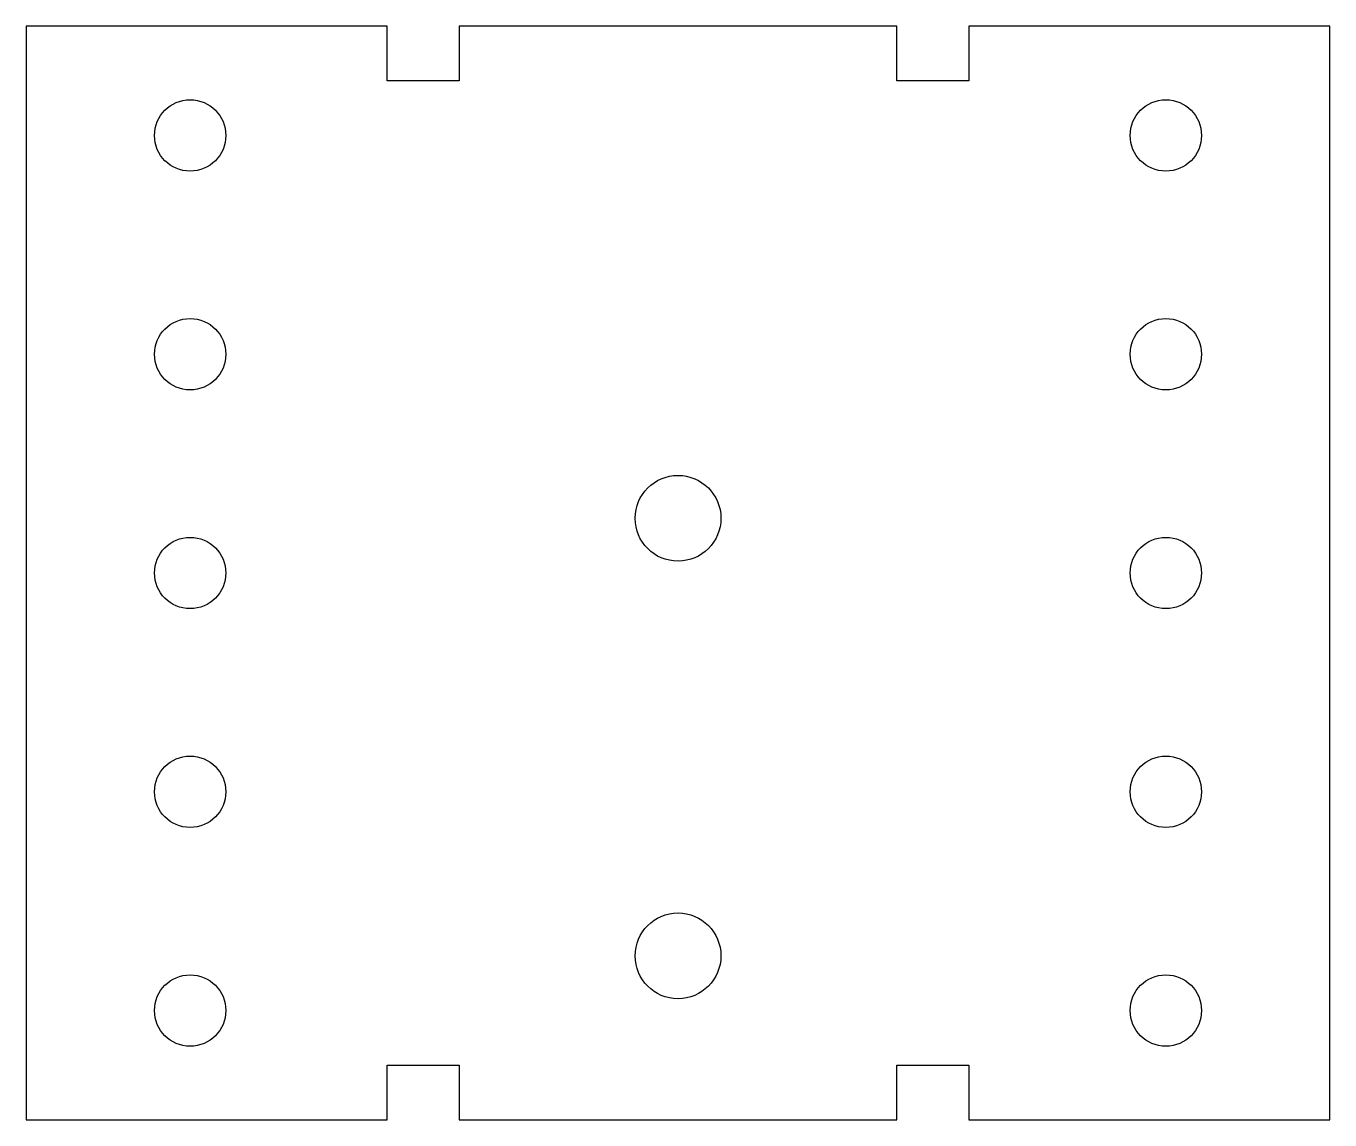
# Model space of a CAD drawing. Header units: inches. Extents: x -2.98 to 0, y 0 to 2.5.
import ezdxf

# ---------------------------------------------------------------- set-up
doc = ezdxf.new("R2010")
doc.units = ezdxf.units.IN
doc.header["$MEASUREMENT"] = 0

msp = doc.modelspace()

# ---------------------------------------------------------------- linework, layer by layer
msp.add_lwpolyline([(-0.825, 0.125), (-0.825, 0), (0, 0), (0, 2.5), (-0.825, 2.5), (-0.825, 2.375), (-0.9899, 2.375), (-0.9899, 2.5), (-1.9899, 2.5), (-1.9899, 2.375), (-2.1549, 2.375), (-2.1549, 2.5), (-2.9799, 2.5), (-2.9799, 0), (-2.1549, 0), (-2.1549, 0.125), (-1.9899, 0.125), (-1.9899, 0), (-0.9899, 0), (-0.9899, 0.125)], close=True)
for centre, radius in [((-2.6049, 2.25), 0.0815), ((-0.375, 2.25), 0.0815), ((-2.6049, 1.75), 0.0815), ((-0.375, 1.75), 0.0815), ((-1.4899, 1.375), 0.098), ((-2.6049, 1.25), 0.0815), ((-0.375, 1.25), 0.0815), ((-2.6049, 0.75), 0.0815), ((-0.375, 0.75), 0.0815), ((-1.4899, 0.375), 0.098), ((-2.6049, 0.25), 0.0815), ((-0.375, 0.25), 0.0815)]:
    msp.add_circle(centre, radius)

doc.saveas('drawing.dxf')
